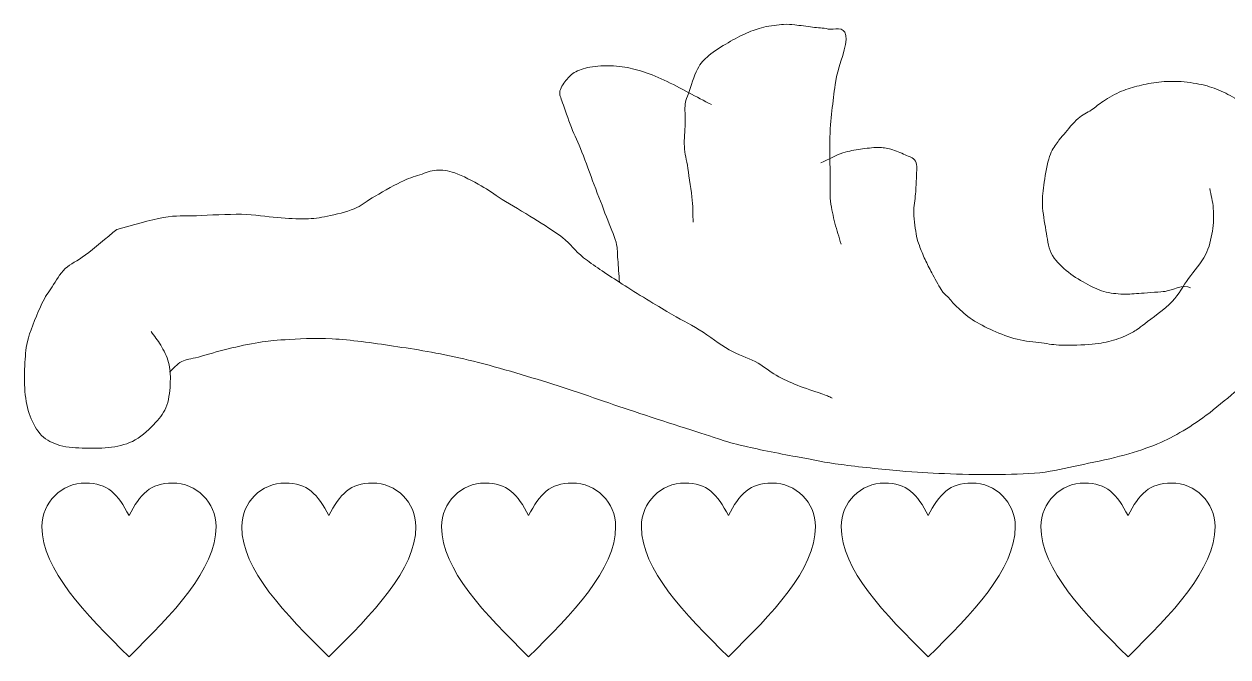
# Model space of a CAD drawing. Header units: millimetres. Extents: x -284 to 196, y -129 to 171.
# Drawn here: x -124.77 to -79.93, y 147.83 to 171.42 of the extents above; entities that cross this region are included whole.
import ezdxf

# ---------------------------------------------------------------- set-up
doc = ezdxf.new("R2010")
doc.units = ezdxf.units.MM
doc.header["$MEASUREMENT"] = 0
doc.layers.add('Camada 1', color=7, linetype='Continuous')

msp = doc.modelspace()

# ---------------------------------------------------------------- linework, layer by layer
at = {"layer": 'Camada 1', "color": 250, "lineweight": 9}
for points, knots in [([(-99.8535, 164.0369), (-99.8644, 164.3086), (-99.8535, 164.5176), (-99.8861, 164.8519), (-99.8861, 164.8519), (-99.9187, 165.1863), (-100.0003, 165.7066), (-100.0492, 166.0405), (-100.0492, 166.0405), (-100.0981, 166.3745), (-100.1633, 166.5768), (-100.1796, 166.8556), (-100.1796, 166.8556), (-100.1959, 167.1344), (-100.1525, 167.4385), (-100.147, 167.7046), (-100.147, 167.7046), (-100.1416, 167.9706), (-100.169, 168.2569), (-100.147, 168.4517), (-100.147, 168.4517), (-100.1251, 168.6465), (-100.0927, 168.6441), (-100.0166, 168.8593), (-100.0166, 168.8593), (-99.9405, 169.0743), (-99.8173, 169.5068), (-99.6905, 169.7422), (-99.6905, 169.7422), (-99.5636, 169.9776), (-99.4587, 170.0858), (-99.2665, 170.2516), (-99.2665, 170.2516), (-99.0743, 170.4173), (-98.7838, 170.5882), (-98.5489, 170.727), (-98.5489, 170.727), (-98.3142, 170.8658), (-98.0807, 170.9871), (-97.859, 171.0837), (-97.859, 171.0837), (-97.6373, 171.1803), (-97.4513, 171.2513), (-97.2214, 171.3055), (-97.2214, 171.3055), (-96.9916, 171.3596), (-96.6798, 171.3935), (-96.4857, 171.4077), (-96.4857, 171.4077), (-96.2916, 171.422), (-96.2405, 171.4079), (-96.0605, 171.3907), (-96.0605, 171.3907), (-95.8806, 171.3737), (-95.6136, 171.331), (-95.4065, 171.3055), (-95.4065, 171.3055), (-95.1995, 171.2799), (-95.0262, 171.2887), (-94.8179, 171.2372), (-94.8179, 171.2372), (-94.6095, 171.1858), (-94.2299, 171.3751), (-94.164, 170.9984), (-94.164, 170.9984), (-94.098, 170.6217), (-94.4255, 169.89), (-94.5073, 169.4633), (-94.5073, 169.4633), (-94.5891, 169.0367), (-94.6136, 168.7897), (-94.6544, 168.44), (-94.6544, 168.44), (-94.6953, 168.0903), (-94.7363, 167.7923), (-94.7526, 167.3655), (-94.7526, 167.3655), (-94.7689, 166.9387), (-94.7558, 166.3062), (-94.7526, 165.8816), (-94.7526, 165.8816), (-94.7494, 165.457), (-94.7636, 165.1323), (-94.7332, 164.818), (-94.7332, 164.818), (-94.7027, 164.5037), (-94.6353, 164.2692), (-94.5701, 164.003), (-94.5701, 164.003), (-94.5048, 163.7367), (-94.4179, 163.4822), (-94.3418, 163.2218)], [0, 0, 0, 0, 0.0416667, 0.0416667, 0.0416667, 0.0416667, 0.0833333, 0.0833333, 0.0833333, 0.0833333, 0.125, 0.125, 0.125, 0.125, 0.1666667, 0.1666667, 0.1666667, 0.1666667, 0.2083333, 0.2083333, 0.2083333, 0.2083333, 0.25, 0.25, 0.25, 0.25, 0.2916667, 0.2916667, 0.2916667, 0.2916667, 0.3333333, 0.3333333, 0.3333333, 0.3333333, 0.375, 0.375, 0.375, 0.375, 0.4166667, 0.4166667, 0.4166667, 0.4166667, 0.4583333, 0.4583333, 0.4583333, 0.4583333, 0.5, 0.5, 0.5, 0.5, 0.5416667, 0.5416667, 0.5416667, 0.5416667, 0.5833333, 0.5833333, 0.5833333, 0.5833333, 0.625, 0.625, 0.625, 0.625, 0.6666667, 0.6666667, 0.6666667, 0.6666667, 0.7083333, 0.7083333, 0.7083333, 0.7083333, 0.75, 0.75, 0.75, 0.75, 0.7916667, 0.7916667, 0.7916667, 0.7916667, 0.8333333, 0.8333333, 0.8333333, 0.8333333, 0.875, 0.875, 0.875, 0.875, 0.9166667, 0.9166667, 0.9166667, 0.9166667, 1, 1, 1, 1]), ([(-99.1686, 168.4178), (-99.4513, 168.5649), (-99.7231, 168.7064), (-100.0166, 168.8593), (-100.0166, 168.8593), (-100.3101, 169.0121), (-100.6304, 169.1987), (-100.9298, 169.3346), (-100.9298, 169.3346), (-101.2291, 169.4706), (-101.5324, 169.5892), (-101.8103, 169.6743), (-101.8103, 169.6743), (-102.0882, 169.7594), (-102.309, 169.8157), (-102.5931, 169.844), (-102.5931, 169.844), (-102.8772, 169.8725), (-103.2436, 169.8726), (-103.5063, 169.844), (-103.5063, 169.844), (-103.7691, 169.8156), (-103.9812, 169.7551), (-104.1586, 169.6743), (-104.1586, 169.6743), (-104.3359, 169.5935), (-104.4392, 169.4954), (-104.5499, 169.3687), (-104.5499, 169.3687), (-104.6605, 169.2419), (-104.7815, 169.0861), (-104.8108, 168.9272), (-104.8108, 168.9272), (-104.8401, 168.7682), (-104.7838, 168.7123), (-104.713, 168.4857), (-104.713, 168.4857), (-104.6422, 168.259), (-104.5064, 167.8745), (-104.3869, 167.5688), (-104.3869, 167.5688), (-104.2673, 167.263), (-104.1368, 167.0084), (-103.9955, 166.6518), (-103.9955, 166.6518), (-103.8542, 166.2952), (-103.6911, 165.8312), (-103.5389, 165.4293), (-103.5389, 165.4293), (-103.3867, 165.0274), (-103.2182, 164.5973), (-103.0823, 164.2407), (-103.0823, 164.2407), (-102.9464, 163.8841), (-102.7948, 163.5581), (-102.7236, 163.2898), (-102.7236, 163.2898), (-102.6523, 163.0215), (-102.6801, 162.8936), (-102.6583, 162.6445), (-102.6583, 162.6445), (-102.6366, 162.3955), (-102.6149, 162.0785), (-102.5931, 161.7956)], [0, 0, 0, 0, 0.0588235, 0.0588235, 0.0588235, 0.0588235, 0.1176471, 0.1176471, 0.1176471, 0.1176471, 0.1764706, 0.1764706, 0.1764706, 0.1764706, 0.2352941, 0.2352941, 0.2352941, 0.2352941, 0.2941176, 0.2941176, 0.2941176, 0.2941176, 0.3529412, 0.3529412, 0.3529412, 0.3529412, 0.4117647, 0.4117647, 0.4117647, 0.4117647, 0.4705882, 0.4705882, 0.4705882, 0.4705882, 0.5294118, 0.5294118, 0.5294118, 0.5294118, 0.5882353, 0.5882353, 0.5882353, 0.5882353, 0.6470588, 0.6470588, 0.6470588, 0.6470588, 0.7058824, 0.7058824, 0.7058824, 0.7058824, 0.7647059, 0.7647059, 0.7647059, 0.7647059, 0.8235294, 0.8235294, 0.8235294, 0.8235294, 0.8823529, 0.8823529, 0.8823529, 0.8823529, 1, 1, 1, 1]), ([(-81.3289, 161.5918), (-81.5348, 161.7515), (-82.1279, 161.4672), (-82.2747, 161.4559), (-82.2747, 161.4559), (-82.4214, 161.4446), (-82.8943, 161.405), (-83.1552, 161.388), (-83.1552, 161.388), (-83.4161, 161.371), (-83.6054, 161.3427), (-83.8401, 161.3541), (-83.8401, 161.3541), (-84.0748, 161.3654), (-84.3218, 161.3874), (-84.5576, 161.4559), (-84.5576, 161.4559), (-84.7935, 161.5245), (-85.0081, 161.631), (-85.2425, 161.7616), (-85.2425, 161.7616), (-85.4769, 161.8921), (-85.7461, 162.0485), (-85.96, 162.2371), (-85.96, 162.2371), (-86.1739, 162.4255), (-86.3855, 162.6255), (-86.5144, 162.8823), (-86.5144, 162.8823), (-86.6433, 163.1391), (-86.6558, 163.431), (-86.7101, 163.7313), (-86.7101, 163.7313), (-86.7645, 164.0316), (-86.8297, 164.3804), (-86.8406, 164.6822), (-86.8406, 164.6822), (-86.8515, 164.984), (-86.8188, 165.2305), (-86.7754, 165.5311), (-86.7754, 165.5311), (-86.7319, 165.8317), (-86.6612, 166.2345), (-86.5797, 166.482), (-86.5797, 166.482), (-86.4981, 166.7296), (-86.382, 166.8587), (-86.2914, 166.9994), (-86.2914, 166.9994), (-86.2009, 167.1401), (-86.1674, 167.1729), (-86.0379, 167.3236), (-86.0379, 167.3236), (-85.9084, 167.4742), (-85.6865, 167.7529), (-85.5147, 167.9034), (-85.5147, 167.9034), (-85.3429, 168.0539), (-85.1741, 168.1109), (-85.0161, 168.2189), (-85.0161, 168.2189), (-84.858, 168.327), (-84.7535, 168.435), (-84.5664, 168.5516), (-84.5664, 168.5516), (-84.3794, 168.6682), (-84.1177, 168.822), (-83.896, 168.9176), (-83.896, 168.9176), (-83.6744, 169.0131), (-83.474, 169.0653), (-83.2421, 169.1222), (-83.2421, 169.1222), (-83.0102, 169.1792), (-82.7687, 169.2331), (-82.5063, 169.2587), (-82.5063, 169.2587), (-82.244, 169.2842), (-81.9568, 169.2957), (-81.6725, 169.2757), (-81.6725, 169.2757), (-81.3881, 169.2559), (-81.0685, 169.2049), (-80.8058, 169.1393), (-80.8058, 169.1393), (-80.5432, 169.0737), (-80.3352, 168.9918), (-80.1028, 168.8835), (-80.1028, 168.8835), (-79.8704, 168.7751), (-79.6674, 168.6621), (-79.4162, 168.4912), (-79.4162, 168.4912), (-79.1649, 168.3203), (-78.821, 168.0749), (-78.5986, 167.8602), (-78.5986, 167.8602), (-78.3762, 167.6453), (-78.2828, 167.488), (-78.0918, 167.2119), (-78.0918, 167.2119), (-77.9009, 166.9359), (-77.6258, 166.49), (-77.4541, 166.2057), (-77.4541, 166.2057), (-77.2824, 165.9214), (-77.2044, 165.8061), (-77.0618, 165.5064), (-77.0618, 165.5064), (-76.9192, 165.2067), (-76.6784, 164.7762), (-76.5999, 164.4104), (-76.5999, 164.4104), (-76.5212, 164.0447), (-76.5725, 163.6928), (-76.5999, 163.3577), (-76.5999, 163.3577), (-76.6271, 163.0226), (-76.6867, 162.7412), (-76.7629, 162.4068), (-76.7629, 162.4068), (-76.8391, 162.0725), (-76.9256, 161.7116), (-77.0564, 161.3541), (-77.0564, 161.3541), (-77.1872, 160.9965), (-77.3601, 160.5971), (-77.5456, 160.2673), (-77.5456, 160.2673), (-77.7312, 159.9375), (-77.937, 159.7013), (-78.1653, 159.3844), (-78.1653, 159.3844), (-78.3936, 159.0674), (-78.6584, 158.6503), (-78.9154, 158.3656), (-78.9154, 158.3656), (-79.1725, 158.0809), (-79.3938, 157.941), (-79.6982, 157.6864), (-79.6982, 157.6864), (-80.0025, 157.4317), (-80.4044, 157.0866), (-80.7418, 156.8374), (-80.7418, 156.8374), (-81.0792, 156.5881), (-81.3935, 156.3792), (-81.7202, 156.1922), (-81.7202, 156.1922), (-82.0469, 156.005), (-82.3227, 155.8642), (-82.6987, 155.7167), (-82.6987, 155.7167), (-83.0745, 155.5692), (-83.5027, 155.4338), (-83.9706, 155.3092), (-83.9706, 155.3092), (-84.4384, 155.1846), (-85.0088, 155.0715), (-85.5034, 154.9696), (-85.5034, 154.9696), (-85.9981, 154.8677), (-86.4099, 154.7546), (-86.9384, 154.6979), (-86.9384, 154.6979), (-87.467, 154.6412), (-88.0743, 154.6356), (-88.667, 154.63), (-88.667, 154.63), (-89.2596, 154.6243), (-89.9117, 154.6413), (-90.4934, 154.6639), (-90.4934, 154.6639), (-91.0751, 154.6866), (-91.5152, 154.7092), (-92.1566, 154.7658), (-92.1566, 154.7658), (-92.7981, 154.8224), (-93.7165, 154.9186), (-94.3418, 155.0036), (-94.3418, 155.0036), (-94.9671, 155.0885), (-95.3093, 155.162), (-95.9072, 155.2752), (-95.9072, 155.2752), (-96.5052, 155.3884), (-97.3962, 155.5582), (-97.9293, 155.6828), (-97.9293, 155.6828), (-98.4624, 155.8073), (-98.3859, 155.7959), (-99.1034, 156.0223), (-99.1034, 156.0223), (-99.8209, 156.2488), (-101.207, 156.7015), (-102.2343, 157.0411), (-102.2343, 157.0411), (-103.2617, 157.3808), (-104.2399, 157.743), (-105.2674, 158.06), (-105.2674, 158.06), (-106.295, 158.3769), (-107.4407, 158.7163), (-108.3984, 158.9429), (-108.3984, 158.9429), (-109.356, 159.1695), (-110.1918, 159.2938), (-111.0074, 159.4183), (-111.0074, 159.4183), (-111.8231, 159.5429), (-112.6151, 159.6504), (-113.2905, 159.69), (-113.2905, 159.69), (-113.9658, 159.7296), (-114.5947, 159.6787), (-115.0516, 159.656), (-115.0516, 159.656), (-115.5085, 159.6334), (-115.6763, 159.6108), (-116.03, 159.5542), (-116.03, 159.5542), (-116.3837, 159.4976), (-116.7963, 159.407), (-117.1715, 159.3165), (-117.1715, 159.3165), (-117.5466, 159.2259), (-117.9923, 159.09), (-118.2803, 159.0108), (-118.2803, 159.0108), (-118.5684, 158.9316), (-118.7165, 158.9366), (-118.9, 158.841), (-118.9, 158.841), (-119.0836, 158.7455), (-119.2044, 158.5807), (-119.3566, 158.4505)], [0, 0, 0, 0, 0.0166667, 0.0166667, 0.0166667, 0.0166667, 0.0333333, 0.0333333, 0.0333333, 0.0333333, 0.05, 0.05, 0.05, 0.05, 0.0666667, 0.0666667, 0.0666667, 0.0666667, 0.0833333, 0.0833333, 0.0833333, 0.0833333, 0.1, 0.1, 0.1, 0.1, 0.1166667, 0.1166667, 0.1166667, 0.1166667, 0.1333333, 0.1333333, 0.1333333, 0.1333333, 0.15, 0.15, 0.15, 0.15, 0.1666667, 0.1666667, 0.1666667, 0.1666667, 0.1833333, 0.1833333, 0.1833333, 0.1833333, 0.2, 0.2, 0.2, 0.2, 0.2166667, 0.2166667, 0.2166667, 0.2166667, 0.2333333, 0.2333333, 0.2333333, 0.2333333, 0.25, 0.25, 0.25, 0.25, 0.2666667, 0.2666667, 0.2666667, 0.2666667, 0.2833333, 0.2833333, 0.2833333, 0.2833333, 0.3, 0.3, 0.3, 0.3, 0.3166667, 0.3166667, 0.3166667, 0.3166667, 0.3333333, 0.3333333, 0.3333333, 0.3333333, 0.35, 0.35, 0.35, 0.35, 0.3666667, 0.3666667, 0.3666667, 0.3666667, 0.3833333, 0.3833333, 0.3833333, 0.3833333, 0.4, 0.4, 0.4, 0.4, 0.4166667, 0.4166667, 0.4166667, 0.4166667, 0.4333333, 0.4333333, 0.4333333, 0.4333333, 0.45, 0.45, 0.45, 0.45, 0.4666667, 0.4666667, 0.4666667, 0.4666667, 0.4833333, 0.4833333, 0.4833333, 0.4833333, 0.5, 0.5, 0.5, 0.5, 0.5166667, 0.5166667, 0.5166667, 0.5166667, 0.5333333, 0.5333333, 0.5333333, 0.5333333, 0.55, 0.55, 0.55, 0.55, 0.5666667, 0.5666667, 0.5666667, 0.5666667, 0.5833333, 0.5833333, 0.5833333, 0.5833333, 0.6, 0.6, 0.6, 0.6, 0.6166667, 0.6166667, 0.6166667, 0.6166667, 0.6333333, 0.6333333, 0.6333333, 0.6333333, 0.65, 0.65, 0.65, 0.65, 0.6666667, 0.6666667, 0.6666667, 0.6666667, 0.6833333, 0.6833333, 0.6833333, 0.6833333, 0.7, 0.7, 0.7, 0.7, 0.7166667, 0.7166667, 0.7166667, 0.7166667, 0.7333333, 0.7333333, 0.7333333, 0.7333333, 0.75, 0.75, 0.75, 0.75, 0.7666667, 0.7666667, 0.7666667, 0.7666667, 0.7833333, 0.7833333, 0.7833333, 0.7833333, 0.8, 0.8, 0.8, 0.8, 0.8166667, 0.8166667, 0.8166667, 0.8166667, 0.8333333, 0.8333333, 0.8333333, 0.8333333, 0.85, 0.85, 0.85, 0.85, 0.8666667, 0.8666667, 0.8666667, 0.8666667, 0.8833333, 0.8833333, 0.8833333, 0.8833333, 0.9, 0.9, 0.9, 0.9, 0.9166667, 0.9166667, 0.9166667, 0.9166667, 0.9333333, 0.9333333, 0.9333333, 0.9333333, 0.95, 0.95, 0.95, 0.95, 0.9666667, 0.9666667, 0.9666667, 0.9666667, 1, 1, 1, 1]), ([(-95.0919, 166.2443), (-94.8201, 166.3689), (-94.5225, 166.5325), (-94.2765, 166.6179), (-94.2765, 166.6179), (-94.0306, 166.7032), (-93.8419, 166.7197), (-93.6243, 166.7537), (-93.6243, 166.7537), (-93.4066, 166.7877), (-93.1635, 166.8216), (-92.972, 166.8216), (-92.972, 166.8216), (-92.7805, 166.8216), (-92.6524, 166.7992), (-92.4828, 166.7537), (-92.4828, 166.7537), (-92.3132, 166.7082), (-92.1136, 166.6238), (-91.961, 166.55), (-91.961, 166.55), (-91.8083, 166.4762), (-91.6496, 166.466), (-91.5696, 166.3122), (-91.5696, 166.3122), (-91.4896, 166.1584), (-91.537, 165.939), (-91.537, 165.7349), (-91.537, 165.7349), (-91.537, 165.5308), (-91.5533, 165.3161), (-91.5696, 165.0896), (-91.5696, 165.0896), (-91.5859, 164.8633), (-91.6412, 164.6397), (-91.6348, 164.3765), (-91.6348, 164.3765), (-91.6285, 164.1133), (-91.5666, 163.723), (-91.5316, 163.5199), (-91.5316, 163.5199), (-91.4965, 163.3169), (-91.4785, 163.3083), (-91.4253, 163.1618), (-91.4253, 163.1618), (-91.3721, 163.0152), (-91.2904, 162.8108), (-91.2127, 162.6415), (-91.2127, 162.6415), (-91.135, 162.4722), (-91.0588, 162.333), (-90.9592, 162.1469), (-90.9592, 162.1469), (-90.8597, 161.9607), (-90.7145, 161.6743), (-90.6159, 161.5243), (-90.6159, 161.5243), (-90.5173, 161.3742), (-90.4688, 161.358), (-90.3707, 161.2514), (-90.3707, 161.2514), (-90.2725, 161.1447), (-90.1801, 161.0251), (-90.0273, 160.8842), (-90.0273, 160.8842), (-89.8746, 160.7432), (-89.6796, 160.5552), (-89.4551, 160.4066), (-89.4551, 160.4066), (-89.2306, 160.258), (-88.9652, 160.1198), (-88.6866, 159.9973), (-88.6866, 159.9973), (-88.4081, 159.8748), (-88.0911, 159.7502), (-87.7873, 159.6732), (-87.7873, 159.6732), (-87.4835, 159.5961), (-87.1496, 159.5736), (-86.8717, 159.5367), (-86.8717, 159.5367), (-86.5938, 159.4998), (-86.4337, 159.46), (-86.1197, 159.4515), (-86.1197, 159.4515), (-85.8057, 159.443), (-85.3139, 159.4542), (-84.9915, 159.4856), (-84.9915, 159.4856), (-84.6691, 159.5169), (-84.4367, 159.5677), (-84.1903, 159.6391), (-84.1903, 159.6391), (-83.944, 159.7105), (-83.7145, 159.8091), (-83.52, 159.912), (-83.52, 159.912), (-83.3255, 160.0149), (-83.2807, 160.0579), (-83.0295, 160.2531), (-83.0295, 160.2531), (-82.7783, 160.4483), (-82.2874, 160.7993), (-82.0137, 161.0824), (-82.0137, 161.0824), (-81.7401, 161.3655), (-81.6085, 161.6488), (-81.4019, 161.9375), (-81.4019, 161.9375), (-81.1954, 162.2261), (-80.9245, 162.5168), (-80.7744, 162.8144), (-80.7744, 162.8144), (-80.6242, 163.1119), (-80.5628, 163.4063), (-80.5135, 163.6973), (-80.5135, 163.6973), (-80.4642, 163.9883), (-80.4645, 164.2788), (-80.4809, 164.5463), (-80.4809, 164.5463), (-80.4973, 164.8138), (-80.5679, 165.0444), (-80.6113, 165.2934)], [0, 0, 0, 0, 0.03125, 0.03125, 0.03125, 0.03125, 0.0625, 0.0625, 0.0625, 0.0625, 0.09375, 0.09375, 0.09375, 0.09375, 0.125, 0.125, 0.125, 0.125, 0.15625, 0.15625, 0.15625, 0.15625, 0.1875, 0.1875, 0.1875, 0.1875, 0.21875, 0.21875, 0.21875, 0.21875, 0.25, 0.25, 0.25, 0.25, 0.28125, 0.28125, 0.28125, 0.28125, 0.3125, 0.3125, 0.3125, 0.3125, 0.34375, 0.34375, 0.34375, 0.34375, 0.375, 0.375, 0.375, 0.375, 0.40625, 0.40625, 0.40625, 0.40625, 0.4375, 0.4375, 0.4375, 0.4375, 0.46875, 0.46875, 0.46875, 0.46875, 0.5, 0.5, 0.5, 0.5, 0.53125, 0.53125, 0.53125, 0.53125, 0.5625, 0.5625, 0.5625, 0.5625, 0.59375, 0.59375, 0.59375, 0.59375, 0.625, 0.625, 0.625, 0.625, 0.65625, 0.65625, 0.65625, 0.65625, 0.6875, 0.6875, 0.6875, 0.6875, 0.71875, 0.71875, 0.71875, 0.71875, 0.75, 0.75, 0.75, 0.75, 0.78125, 0.78125, 0.78125, 0.78125, 0.8125, 0.8125, 0.8125, 0.8125, 0.84375, 0.84375, 0.84375, 0.84375, 0.875, 0.875, 0.875, 0.875, 0.90625, 0.90625, 0.90625, 0.90625, 0.9375, 0.9375, 0.9375, 0.9375, 1, 1, 1, 1]), ([(-121.3145, 163.7696), (-120.7374, 163.917), (-120.0735, 164.1284), (-119.5767, 164.2135), (-119.5767, 164.2135), (-119.0798, 164.2986), (-118.8288, 164.2591), (-118.3457, 164.2783), (-118.3457, 164.2783), (-117.8626, 164.2976), (-117.1801, 164.3408), (-116.678, 164.3295), (-116.678, 164.3295), (-116.1759, 164.3182), (-115.7351, 164.2385), (-115.3373, 164.2101), (-115.3373, 164.2101), (-114.9394, 164.1818), (-114.6026, 164.1504), (-114.2909, 164.1589), (-114.2909, 164.1589), (-113.9792, 164.1674), (-113.7764, 164.1986), (-113.4733, 164.2613), (-113.4733, 164.2613), (-113.1702, 164.3239), (-112.7564, 164.4195), (-112.476, 164.5342), (-112.476, 164.5342), (-112.1955, 164.6489), (-112.0939, 164.7773), (-111.8056, 164.9435), (-111.8056, 164.9435), (-111.5174, 165.1097), (-111.0433, 165.3876), (-110.7465, 165.5311), (-110.7465, 165.5311), (-110.4499, 165.6747), (-110.2521, 165.7292), (-110.0291, 165.8029), (-110.0291, 165.8029), (-109.806, 165.8764), (-109.6312, 165.9611), (-109.4094, 165.9726), (-109.4094, 165.9726), (-109.1876, 165.9842), (-109.0045, 165.9679), (-108.7245, 165.8708), (-108.7245, 165.8708), (-108.4445, 165.7736), (-108.0401, 165.5597), (-107.7461, 165.3953), (-107.7461, 165.3953), (-107.4521, 165.2309), (-107.2895, 165.0896), (-106.9634, 164.8859), (-106.9634, 164.8859), (-106.6372, 164.6822), (-106.1643, 164.4104), (-105.7893, 164.1728), (-105.7893, 164.1728), (-105.4142, 163.935), (-105.024, 163.7039), (-104.713, 163.4596), (-104.713, 163.4596), (-104.402, 163.2153), (-104.2846, 162.9906), (-103.9303, 162.7124), (-103.9303, 162.7124), (-103.5759, 162.4343), (-103.1096, 162.1294), (-102.5931, 161.7956), (-102.5931, 161.7956), (-102.0766, 161.4616), (-101.3266, 161.0032), (-100.8319, 160.7088), (-100.8319, 160.7088), (-100.3373, 160.4145), (-100.0114, 160.2675), (-99.6253, 160.0296), (-99.6253, 160.0296), (-99.239, 159.7918), (-98.8654, 159.4812), (-98.5163, 159.2825), (-98.5163, 159.2825), (-98.1673, 159.0838), (-97.8322, 158.9999), (-97.5379, 158.841), (-97.5379, 158.841), (-97.2437, 158.6821), (-97.0166, 158.4791), (-96.7552, 158.3316), (-96.7552, 158.3316), (-96.4938, 158.1842), (-96.2501, 158.0714), (-95.9725, 157.958), (-95.9725, 157.958), (-95.6949, 157.8448), (-95.3093, 157.7317), (-95.0919, 157.6524), (-95.0919, 157.6524), (-94.8745, 157.5732), (-94.8093, 157.5392), (-94.6679, 157.4826)], [0, 0, 0, 0, 0.037037, 0.037037, 0.037037, 0.037037, 0.0740741, 0.0740741, 0.0740741, 0.0740741, 0.1111111, 0.1111111, 0.1111111, 0.1111111, 0.1481481, 0.1481481, 0.1481481, 0.1481481, 0.1851852, 0.1851852, 0.1851852, 0.1851852, 0.2222222, 0.2222222, 0.2222222, 0.2222222, 0.2592593, 0.2592593, 0.2592593, 0.2592593, 0.2962963, 0.2962963, 0.2962963, 0.2962963, 0.3333333, 0.3333333, 0.3333333, 0.3333333, 0.3703704, 0.3703704, 0.3703704, 0.3703704, 0.4074074, 0.4074074, 0.4074074, 0.4074074, 0.4444444, 0.4444444, 0.4444444, 0.4444444, 0.4814815, 0.4814815, 0.4814815, 0.4814815, 0.5185185, 0.5185185, 0.5185185, 0.5185185, 0.5555556, 0.5555556, 0.5555556, 0.5555556, 0.5925926, 0.5925926, 0.5925926, 0.5925926, 0.6296296, 0.6296296, 0.6296296, 0.6296296, 0.6666667, 0.6666667, 0.6666667, 0.6666667, 0.7037037, 0.7037037, 0.7037037, 0.7037037, 0.7407407, 0.7407407, 0.7407407, 0.7407407, 0.7777778, 0.7777778, 0.7777778, 0.7777778, 0.8148148, 0.8148148, 0.8148148, 0.8148148, 0.8518519, 0.8518519, 0.8518519, 0.8518519, 0.8888889, 0.8888889, 0.8888889, 0.8888889, 0.9259259, 0.9259259, 0.9259259, 0.9259259, 1, 1, 1, 1]), ([(-120.0415, 159.9617), (-119.9219, 159.7919), (-119.7919, 159.6455), (-119.6828, 159.4523), (-119.6828, 159.4523), (-119.5735, 159.2591), (-119.4499, 159.0369), (-119.3892, 158.8071), (-119.3892, 158.8071), (-119.3286, 158.5772), (-119.3131, 158.3619), (-119.324, 158.0939), (-119.324, 158.0939), (-119.3349, 157.8258), (-119.3597, 157.4721), (-119.4545, 157.2109), (-119.4545, 157.2109), (-119.5492, 156.9498), (-119.6809, 156.7828), (-119.8784, 156.5657), (-119.8784, 156.5657), (-120.076, 156.3486), (-120.3513, 156.0764), (-120.6286, 155.9205), (-120.6286, 155.9205), (-120.9059, 155.7645), (-121.1968, 155.7001), (-121.5091, 155.6488), (-121.5091, 155.6488), (-121.8215, 155.5974), (-122.1662, 155.6035), (-122.4876, 155.6148), (-122.4876, 155.6148), (-122.809, 155.6262), (-123.1567, 155.6361), (-123.4333, 155.7167), (-123.4333, 155.7167), (-123.71, 155.7974), (-123.9267, 155.9026), (-124.1183, 156.0902), (-124.1183, 156.0902), (-124.3097, 156.278), (-124.4375, 156.5279), (-124.5422, 156.8035), (-124.5422, 156.8035), (-124.647, 157.079), (-124.7051, 157.3845), (-124.7379, 157.7203), (-124.7379, 157.7203), (-124.7707, 158.0562), (-124.7596, 158.4723), (-124.7379, 158.8071), (-124.7379, 158.8071), (-124.7161, 159.1418), (-124.7114, 159.3593), (-124.6074, 159.7239), (-124.6074, 159.7239), (-124.5035, 160.0887), (-124.2655, 160.6624), (-124.1183, 160.9805), (-124.1183, 160.9805), (-123.971, 161.2986), (-123.8737, 161.4049), (-123.7269, 161.6258), (-123.7269, 161.6258), (-123.58, 161.8466), (-123.4473, 162.1038), (-123.2376, 162.305), (-123.2376, 162.305), (-123.028, 162.5061), (-122.8084, 162.5701), (-122.4876, 162.8144), (-122.4876, 162.8144), (-122.1668, 163.0586), (-121.7055, 163.4511), (-121.3145, 163.7696)], [0, 0, 0, 0, 0.05, 0.05, 0.05, 0.05, 0.1, 0.1, 0.1, 0.1, 0.15, 0.15, 0.15, 0.15, 0.2, 0.2, 0.2, 0.2, 0.25, 0.25, 0.25, 0.25, 0.3, 0.3, 0.3, 0.3, 0.35, 0.35, 0.35, 0.35, 0.4, 0.4, 0.4, 0.4, 0.45, 0.45, 0.45, 0.45, 0.5, 0.5, 0.5, 0.5, 0.55, 0.55, 0.55, 0.55, 0.6, 0.6, 0.6, 0.6, 0.65, 0.65, 0.65, 0.65, 0.7, 0.7, 0.7, 0.7, 0.75, 0.75, 0.75, 0.75, 0.8, 0.8, 0.8, 0.8, 0.85, 0.85, 0.85, 0.85, 0.9, 0.9, 0.9, 0.9, 1, 1, 1, 1])]:
    msp.add_open_spline(points, degree=3, knots=knots, dxfattribs=at)
at = {"layer": 'Camada 1', "color": 2, "lineweight": 9}
for points in [[(-120.8621, 153.0976), (-120.457, 153.9079), (-120.0519, 154.313), (-119.2414, 154.313), (-119.2414, 154.313), (-118.3469, 154.313), (-117.6209, 153.587), (-117.6209, 152.6925), (-117.6209, 152.6925), (-117.6209, 151.0719), (-119.2414, 149.4512), (-120.8621, 147.8307), (-120.8621, 147.8307), (-122.4827, 149.4512), (-124.1032, 151.0719), (-124.1032, 152.6925), (-124.1032, 152.6925), (-124.1032, 153.587), (-123.3772, 154.313), (-122.4827, 154.313), (-122.4827, 154.313), (-121.6723, 154.313), (-121.2672, 153.9079), (-120.8621, 153.0976)], [(-113.4207, 153.0976), (-113.0156, 153.9079), (-112.6105, 154.313), (-111.8, 154.313), (-111.8, 154.313), (-110.9055, 154.313), (-110.1795, 153.587), (-110.1795, 152.6925), (-110.1795, 152.6925), (-110.1795, 151.0719), (-111.8, 149.4512), (-113.4207, 147.8307), (-113.4207, 147.8307), (-115.0413, 149.4512), (-116.6618, 151.0719), (-116.6618, 152.6925), (-116.6618, 152.6925), (-116.6618, 153.587), (-115.9358, 154.313), (-115.0413, 154.313), (-115.0413, 154.313), (-114.2309, 154.313), (-113.8258, 153.9079), (-113.4207, 153.0976)], [(-105.9793, 153.0976), (-105.5742, 153.9079), (-105.1691, 154.313), (-104.3586, 154.313), (-104.3586, 154.313), (-103.4641, 154.313), (-102.7381, 153.587), (-102.7381, 152.6925), (-102.7381, 152.6925), (-102.7381, 151.0719), (-104.3586, 149.4512), (-105.9793, 147.8307), (-105.9793, 147.8307), (-107.5999, 149.4512), (-109.2204, 151.0719), (-109.2204, 152.6925), (-109.2204, 152.6925), (-109.2204, 153.587), (-108.4944, 154.313), (-107.5999, 154.313), (-107.5999, 154.313), (-106.7895, 154.313), (-106.3844, 153.9079), (-105.9793, 153.0976)], [(-98.5379, 153.0976), (-98.1328, 153.9079), (-97.7277, 154.313), (-96.9172, 154.313), (-96.9172, 154.313), (-96.0227, 154.313), (-95.2967, 153.587), (-95.2967, 152.6925), (-95.2967, 152.6925), (-95.2967, 151.0719), (-96.9172, 149.4512), (-98.5379, 147.8307), (-98.5379, 147.8307), (-100.1585, 149.4512), (-101.779, 151.0719), (-101.779, 152.6925), (-101.779, 152.6925), (-101.779, 153.587), (-101.053, 154.313), (-100.1585, 154.313), (-100.1585, 154.313), (-99.3481, 154.313), (-98.943, 153.9079), (-98.5379, 153.0976)], [(-91.0965, 153.0976), (-90.6914, 153.9079), (-90.2863, 154.313), (-89.4758, 154.313), (-89.4758, 154.313), (-88.5813, 154.313), (-87.8553, 153.587), (-87.8553, 152.6925), (-87.8553, 152.6925), (-87.8553, 151.0719), (-89.4758, 149.4512), (-91.0965, 147.8307), (-91.0965, 147.8307), (-92.7171, 149.4512), (-94.3376, 151.0719), (-94.3376, 152.6925), (-94.3376, 152.6925), (-94.3376, 153.587), (-93.6116, 154.313), (-92.7171, 154.313), (-92.7171, 154.313), (-91.9067, 154.313), (-91.5016, 153.9079), (-91.0965, 153.0976)], [(-83.6551, 153.0976), (-83.25, 153.9079), (-82.8449, 154.313), (-82.0344, 154.313), (-82.0344, 154.313), (-81.1399, 154.313), (-80.4139, 153.587), (-80.4139, 152.6925), (-80.4139, 152.6925), (-80.4139, 151.0719), (-82.0344, 149.4512), (-83.6551, 147.8307), (-83.6551, 147.8307), (-85.2757, 149.4512), (-86.8962, 151.0719), (-86.8962, 152.6925), (-86.8962, 152.6925), (-86.8962, 153.587), (-86.1702, 154.313), (-85.2757, 154.313), (-85.2757, 154.313), (-84.4653, 154.313), (-84.0602, 153.9079), (-83.6551, 153.0976)]]:
    msp.add_open_spline(points, degree=3, knots=[0, 0, 0, 0, 0.1428571, 0.1428571, 0.1428571, 0.1428571, 0.2857143, 0.2857143, 0.2857143, 0.2857143, 0.4285714, 0.4285714, 0.4285714, 0.4285714, 0.5714286, 0.5714286, 0.5714286, 0.5714286, 0.7142857, 0.7142857, 0.7142857, 0.7142857, 1, 1, 1, 1], dxfattribs=at)

doc.saveas('drawing.dxf')
